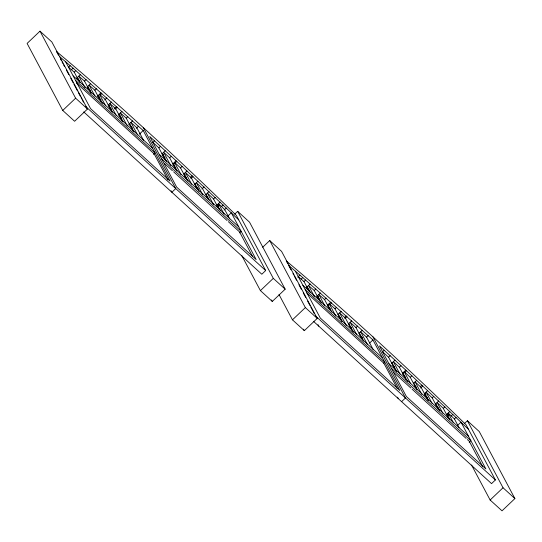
<?xml version="1.0" encoding="UTF-8"?>
<svg xmlns="http://www.w3.org/2000/svg" width="542" height="542" viewBox="0 0 542 542"><rect width="100%" height="100%" fill="white"/><g stroke="black" fill="none" stroke-linecap="round" stroke-linejoin="round"><path stroke-width="0.81" d="M39.986 31.165L27.1 43.421L62.736 110.446L74.606 121.266L87.499 109.01L51.863 41.985L39.986 31.165L75.623 98.19L87.499 109.01M68.522 67.283L70.182 65.704M71.395 69.762L73.055 68.184L143.19 130.527L170.107 181.136L90.561 108.637L65.663 61.815M74.2 72.201L75.853 70.623M76.544 78.272L80.412 74.6M84.457 81.137L86.117 79.566M87.391 86.747L90.704 83.597M62.736 110.446L75.623 98.19M94.803 90.236L96.456 88.658M97.194 96.388L101.063 92.716M98.061 97.154L99.166 96.103M100.27 95.053L101.93 93.481M104.647 99.965L106.855 97.865M108.19 105.148L111.503 101.998M114.409 108.651L116.618 106.55M115.107 109.274L117.316 107.174M118.684 114.531L121.997 111.381M126.198 118.224L127.858 116.645M128.684 124.552L132.553 120.873M136.252 128.339L138.467 126.239M139.328 134.206L143.19 130.527M152.837 142.424L154.49 140.845M158.799 147.885L160.452 146.306M153.4 154.416L155.059 152.837L75.514 80.338M161.943 153.887L165.256 150.737M176.645 170.954L169.66 157.824L171.272 156.292M172.769 163.887L176.082 160.737M238.751 219.917L176.794 161.401L172.932 165.073L175.899 167.844M180.486 167.959L182.139 166.38M183.684 174.057L186.997 170.906M190.486 177.281L192.146 175.71M190.859 178.677L193.067 176.577M194.653 184.334L197.965 181.184M201.875 189.036L204.083 186.936M205.675 194.713L208.995 191.563M213.507 198.995L215.167 197.417M216.786 205.255L220.099 202.105M217.464 205.357L218.751 204.131M218.04 206.441L219.334 205.215M221.475 206.549L223.135 204.978M224.09 210.106L226.299 208.006M227.965 215.919L231.278 212.769L256.176 259.591L176.631 187.092L149.721 136.476L176.794 161.401M234.733 214.124L237.66 211.339L249.537 222.166L285.173 289.184L272.28 301.44L260.411 290.62L241.8 255.621M239.476 232.87L241.129 231.292L161.584 158.792M262.687 247.247L269.72 240.56L281.589 251.38L317.226 318.405L304.34 330.661L292.463 319.834L279.001 294.516M58.489 55.23L56.51 51.504A651.477 91.971 46.4 0 1 128.264 113.922L158.46 141.442A651.477 91.971 46.4 0 1 236.373 215.445L265.675 270.553L261.813 274.232L83.725 111.909M260.411 290.62L273.297 278.364L237.66 211.339M297.7 277.199L299.909 275.099M298.296 276.63L301.169 279.11L302.782 277.579L372.923 339.922L399.833 390.531L320.288 318.032L295.39 271.203M309.286 291.535L303.974 281.549L305.58 280.018M306.277 287.666L310.139 283.988M314.184 290.532L315.844 288.954M316.569 296.664L320.43 292.985M292.463 319.834L305.356 307.585L269.72 240.56M324.529 299.631L326.189 298.053M327.476 305.254L330.789 302.104M327.795 306.548L328.899 305.498M330.003 304.448L331.657 302.87M334.929 308.832L336.589 307.253M337.917 314.543L341.23 311.386M344.692 317.517L346.345 315.939M344.834 318.669L347.043 316.562M348.411 323.926L351.731 320.776M355.931 327.612L357.584 326.04M358.967 333.418L362.28 330.268M366.534 337.205L368.194 335.627M369.603 343.072L372.923 339.922M382.564 351.812L384.217 350.24M388.526 357.273L390.186 355.701M383.682 363.282L384.786 362.232L305.241 289.733M391.67 363.276L394.983 360.125M399.339 367.259L400.999 365.687M402.496 373.282L405.809 370.132M402.659 374.468L403.763 373.418M404.867 372.368L406.527 370.789L468.478 429.305M410.213 377.354L411.873 375.775M413.411 383.451L416.723 380.301M401.608 401.649L405.47 397.977L373.004 336.907L357.998 323.317A651.477 91.971 46.4 0 0 286.237 260.898M420.219 386.676L421.872 385.098M420.592 388.072L422.801 385.972M424.379 393.729L427.692 390.572M432.157 397.903L433.817 396.331M435.409 404.108L438.722 400.958M448.722 418.573L443.281 408.343L444.894 406.812M446.513 414.644L449.833 411.493M447.191 414.745L448.485 413.519M447.773 415.836L449.061 414.61M451.201 415.944L452.861 414.373M454.372 418.973L456.032 417.401M457.692 425.314L461.012 422.164L485.903 468.986L406.364 396.487L379.447 345.871L406.527 370.789M464.46 423.519L467.394 420.734L479.263 431.554L514.9 498.579L502.014 510.835L490.137 500.015L471.526 465.009M469.203 442.265L470.863 440.687L391.317 368.187M373.004 336.907L388.187 350.837A651.477 91.971 46.4 0 1 466.106 424.84L495.408 479.948L491.54 483.627L313.452 321.304M490.137 500.015L503.03 487.759L467.394 420.734M59.505 56.504L73.055 68.184M68.57 67.242L74.24 72.154L79.552 82.147M302.782 277.579L288.615 265.363L290.993 269.835M77.811 79.376L79.715 81.036M301.169 279.11L303.974 281.549M306.907 288.215L309.441 290.424M99.03 96.239L98.163 95.473L102.404 103.461M87.411 87.777L90.29 90.311M318.682 296.759L317.531 295.742L321.42 303.053M328.757 305.627L327.89 304.861L331.751 312.124M317.145 297.172L319.441 299.198M109.741 105.765L108.603 104.755L112.567 112.214M98.678 97.702L101.144 99.897M108.773 106.686L111.611 109.213M328.411 307.097L330.254 308.744M338.499 316.074L340.776 318.1M120.27 115.195L119.098 114.138L122.98 121.435M118.718 115.588L121.645 118.217M349.034 325.505L351.379 327.612M129.87 125.622L132.234 127.77M359.597 335.017L362.551 337.7M73.136 75.866L152.681 148.373M159.213 154.321L238.758 226.827M302.863 285.261L382.408 357.767M388.939 363.716L468.484 436.222M76.449 83.028L154.131 153.833L167.986 179.897M306.799 292.992L383.858 363.228L397.32 388.546M164.301 163.318L172.383 170.683M173.623 171.814L227.071 220.526M228.311 221.658L239.496 231.854L252.565 256.427M393.411 372.144L410.809 388.004M412.056 389.136L466.12 438.417M467.36 439.548L469.223 441.249L482.685 466.567M85.812 106.611L265.675 270.553M315.539 316.006L495.408 479.948M273.297 278.364L285.173 289.184M305.356 307.585L317.226 318.405M503.03 487.759L514.9 498.579M382.611 351.772L388.573 357.232L395.653 370.545M152.878 142.377L158.84 147.837L165.534 160.418M403.627 373.546L402.909 372.889L407.537 381.582M169.66 157.824L163.643 152.268L170.689 165.506M392.923 365.471L394.725 367.137M163.555 154.605L162.356 153.494L166.658 161.584M173.894 164.158L173.183 163.494L177.038 170.744M162.593 155.52L164.998 157.742M403.255 375.023L405.037 376.683M414.576 385.579L416.29 387.178M185.242 174.734L184.097 173.664L188.02 181.042M184.273 175.649L186.563 177.783M426.019 394.481L424.793 393.329L428.37 400.05M424.44 394.827L427.496 397.706M195.323 186.008L198.386 188.887M443.281 408.343L437.109 402.489L442.834 413.248M448.146 415.402L446.933 414.251L449.752 419.555M435.978 405.701L438.783 408.356M447.177 416.324L448.993 418.045M218.412 206.007L217.2 204.862L220.418 210.906M206.245 196.306L208.494 198.433M216.841 206.353L219.266 208.656M459.04 427.624L454.42 418.932L448.22 413.024L453.417 422.801M435.822 403.715L439.637 410.89M438.424 409.556L432.204 397.862L426.087 392.11L432.035 403.309M428.139 400.572L421.188 387.503L415.111 381.832L421.778 394.373M413.824 383.058L417.354 389.698M416.608 389.244L410.26 377.307L404.197 371.663L410.362 383.255M405.985 379.617L399.386 367.219L393.37 361.656L400.023 374.163M392.083 362.883L396.778 371.71M373.289 349.773L366.582 337.165L360.674 331.799L367.361 344.38M397.55 397.184L398.343 398.675M359.38 333.025L363.709 341.162M362.625 340.078L355.979 327.571L350.118 322.307L356.711 334.712M348.831 323.533L353.486 332.287M352.368 331.142L345.43 318.1L339.617 312.917L346.365 325.6M338.33 314.143L342.3 321.609M341.643 321.325L334.976 308.791L329.177 303.635L335.742 315.986M330.532 310.783L324.577 299.584L318.825 294.516L324.651 305.485M320.336 301.969L314.231 290.485L308.534 285.519L314.36 296.481M307.239 286.745L310.349 292.592M286.637 261.644L287.822 263.873M292.971 273.554L293.764 275.045M294.557 276.535L296.535 280.261M298.906 284.726L301.284 289.198M303.263 292.917L305.641 297.389M307.619 301.108L309.997 305.58M310.79 307.07L314.353 313.771M318.005 324.685L318.798 326.176M303.547 329.17L304.34 330.661M229.7 218.961L224.693 209.537L218.494 203.636L224.083 214.151M271.488 299.95L272.28 301.44M218.988 209.178L213.555 198.948L207.383 193.094L213.487 204.578M206.095 194.321L209.144 200.059M208.304 199.436L202.471 188.467L196.353 182.715L202.708 194.659M195.066 183.941L199.036 191.407M197.64 189.727L191.462 178.108L185.384 172.437L191.658 184.239M186.875 179.849L180.533 167.912L174.47 162.268L181.021 174.592M143.278 127.519L175.743 188.582L171.875 192.261L171.082 190.77M143.562 140.385L136.855 127.77L130.94 122.411L137.634 134.985M129.653 123.63L133.982 131.774M133.291 131.421L126.245 118.176L120.392 112.912L127.37 126.049M122.255 121.022L115.703 108.705L109.89 103.529L116.239 115.466M111.523 111.198L105.25 99.396L99.45 94.247L105.629 105.866M100.798 101.395L94.843 90.196L89.091 85.128L94.925 96.09M87.804 86.354L91.3 92.933M90.988 93.292L84.505 81.097L78.8 76.131L85.019 87.818M77.513 77.357L80.23 82.465M60.467 58.949L61.26 60.44M62.052 61.93L62.845 63.421M63.638 64.911L64.43 66.395M66.409 70.121L68.787 74.593M70.765 78.312L73.143 82.784M73.936 84.267L77.499 90.975M78.285 92.465L80.27 96.185M81.063 97.675L81.849 99.166M82.641 100.656L83.434 102.147"/></g></svg>
